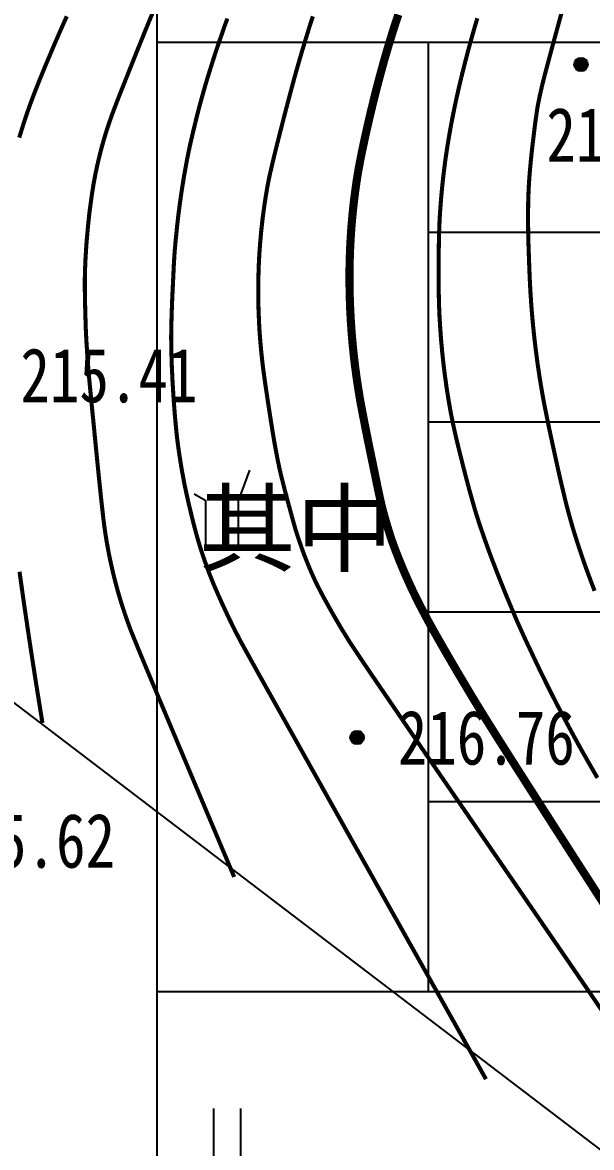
# Model space of a CAD drawing. Extents: x 36524600 to 36525730, y 2746759 to 2747713.
# Drawn here: x 36525066.53 to 36525077.02, y 2747296.35 to 2747317.09 of the extents above; entities that cross this region are included whole.
import ezdxf
from ezdxf.enums import TextEntityAlignment as Align

# ---------------------------------------------------------------- set-up
doc = ezdxf.new("R2010")
doc.units = 0
doc.header["$LTSCALE"] = 1000
doc.header["$MEASUREMENT"] = 0
for name, color, linetype in [('DGX', 251, 'Continuous'), ('GCD', 252, 'Continuous'), ('JMD', 6, 'Continuous'), ('PP-DX-PT', 251, 'Continuous'), ('PUB_TAB', 7, 'Continuous'), ('ZBTZ', 3, 'Continuous')]:
    doc.layers.add(name, color=color, linetype=linetype)
doc.styles.add('正等线体', font='宋体.shx', dxfattribs={"bigfont": '@@gbcbig.shx'})
doc.styles.add('黑体', font='simhei.ttf')
doc.linetypes.add('1161', pattern='A,0,[149,AAA.SHX,S=0.15,R=0,X=0,Y=0],-1.6', length=1.6)
doc.linetypes.add('444', pattern='A,4.5,[145,AAA.SHX,S=1,R=0,X=0,Y=1],4.5,-0.5,[146,AAA.SHX,S=1,R=0,X=0,Y=0],-0.5', length=10)

# ---------------------------------------------------------------- blocks, each defined once
blk = doc.blocks.new('gc121')
at = {"color": 253}
for p, q in [((-0.5, -1), (-0.5, 1)), ((0.5, -1), (0.5, 1))]:
    blk.add_line(p, q, dxfattribs=at)
blk = doc.blocks.new('gc200')
h = blk.add_hatch(color=256)
edge = h.paths.add_edge_path()
edge.add_arc((0, 0), 0.25, 0, 360)
blk.add_circle((0, 0), 0.25)
blk = doc.blocks.new('gc246')
at = {"flags": 128}
for points in [[(1.217, 3.347), (0.807, 2.219), (0.807, 0.419)], [(-0.393, 0.419), (-0.393, 2.219), (-0.826, 2.469)]]:
    blk.add_lwpolyline(points, dxfattribs=at)
blk = doc.blocks.new('dxt')
at = {"color": 253, "linetype": 'Continuous', "flags": 128}
blk.add_lwpolyline([(36525002.018, 2747307.949), (36525033.24, 2747329.792), (36525078.693, 2747295.155), (36525042.419, 2747253.343), (36525001.509, 2747284.853), (36525002.018, 2747307.949)], close=True, dxfattribs=at)
at = {"layer": 'DGX', "color": 253, "linetype": 'Continuous', "flags": 128}
for points, const_width in [([(36525067.345, 2747317.207), (36525067.298, 2747317.103), (36525067.25, 2747316.995), (36525067.2, 2747316.882), (36525067.149, 2747316.764), (36525067.097, 2747316.643), (36525067.044, 2747316.517), (36525066.991, 2747316.392), (36525066.941, 2747316.273), (36525066.895, 2747316.16), (36525066.851, 2747316.054), (36525066.811, 2747315.953), (36525066.774, 2747315.859), (36525066.74, 2747315.771), (36525066.709, 2747315.689), (36525066.679, 2747315.61), (36525066.651, 2747315.531), (36525066.623, 2747315.452), (36525066.596, 2747315.372), (36525066.569, 2747315.292), (36525066.543, 2747315.212), (36525066.518, 2747315.132), (36525066.493, 2747315.052), (36525066.469, 2747314.971)], 0.075), ([(36525066.473, 2747306.967), (36525066.562, 2747306.338), (36525066.662, 2747305.664), (36525066.773, 2747304.944), (36525066.896, 2747304.179)], 0.075), ([(36525068.943, 2747317.307), (36525068.869, 2747317.128), (36525068.789, 2747316.934), (36525068.705, 2747316.725), (36525068.615, 2747316.502), (36525068.527, 2747316.282), (36525068.448, 2747316.083), (36525068.378, 2747315.906), (36525068.316, 2747315.751), (36525068.264, 2747315.616), (36525068.221, 2747315.503), (36525068.186, 2747315.411), (36525068.161, 2747315.341), (36525068.14, 2747315.281), (36525068.119, 2747315.222), (36525068.1, 2747315.162), (36525068.08, 2747315.101), (36525068.061, 2747315.041), (36525068.043, 2747314.981), (36525068.025, 2747314.92), (36525068.008, 2747314.859), (36525067.991, 2747314.798), (36525067.975, 2747314.737), (36525067.959, 2747314.676), (36525067.944, 2747314.615), (36525067.929, 2747314.553), (36525067.915, 2747314.492), (36525067.901, 2747314.43), (36525067.888, 2747314.368), (36525067.875, 2747314.306), (36525067.863, 2747314.244), (36525067.851, 2747314.182), (36525067.84, 2747314.12), (36525067.83, 2747314.058), (36525067.82, 2747313.995), (36525067.81, 2747313.933), (36525067.801, 2747313.87), (36525067.793, 2747313.809), (36525067.785, 2747313.752), (36525067.778, 2747313.699), (36525067.771, 2747313.649), (36525067.765, 2747313.603), (36525067.76, 2747313.56), (36525067.756, 2747313.521), (36525067.752, 2747313.486), (36525067.748, 2747313.452), (36525067.745, 2747313.416), (36525067.741, 2747313.379), (36525067.737, 2747313.339), (36525067.733, 2747313.299), (36525067.729, 2747313.256), (36525067.725, 2747313.212), (36525067.721, 2747313.166), (36525067.717, 2747313.12), (36525067.713, 2747313.073), (36525067.709, 2747313.027), (36525067.706, 2747312.98), (36525067.703, 2747312.933), (36525067.699, 2747312.887), (36525067.697, 2747312.84), (36525067.694, 2747312.793), (36525067.691, 2747312.747), (36525067.689, 2747312.7), (36525067.687, 2747312.653), (36525067.685, 2747312.606), (36525067.683, 2747312.56), (36525067.682, 2747312.513), (36525067.68, 2747312.466), (36525067.679, 2747312.419), (36525067.678, 2747312.37), (36525067.678, 2747312.314), (36525067.678, 2747312.253), (36525067.678, 2747312.186), (36525067.679, 2747312.112), (36525067.68, 2747312.034), (36525067.682, 2747311.949), (36525067.684, 2747311.858), (36525067.686, 2747311.767), (36525067.688, 2747311.683), (36525067.691, 2747311.604), (36525067.693, 2747311.531), (36525067.695, 2747311.463), (36525067.698, 2747311.402), (36525067.7, 2747311.346), (36525067.703, 2747311.297), (36525067.705, 2747311.25), (36525067.708, 2747311.203), (36525067.711, 2747311.157), (36525067.714, 2747311.11), (36525067.717, 2747311.063), (36525067.72, 2747311.016), (36525067.723, 2747310.97), (36525067.726, 2747310.923), (36525067.73, 2747310.876), (36525067.733, 2747310.83), (36525067.737, 2747310.783), (36525067.741, 2747310.736), (36525067.744, 2747310.69), (36525067.748, 2747310.643), (36525067.752, 2747310.596), (36525067.757, 2747310.55), (36525067.762, 2747310.488), (36525067.771, 2747310.398), (36525067.782, 2747310.278), (36525067.797, 2747310.129), (36525067.814, 2747309.951), (36525067.835, 2747309.744), (36525067.858, 2747309.508), (36525067.884, 2747309.242), (36525067.911, 2747308.974), (36525067.935, 2747308.731), (36525067.958, 2747308.513), (36525067.978, 2747308.32), (36525067.997, 2747308.151), (36525068.013, 2747308.008), (36525068.027, 2747307.889), (36525068.039, 2747307.795), (36525068.051, 2747307.714), (36525068.063, 2747307.633), (36525068.076, 2747307.551), (36525068.09, 2747307.471), (36525068.105, 2747307.39), (36525068.12, 2747307.309), (36525068.136, 2747307.229), (36525068.153, 2747307.148), (36525068.171, 2747307.068), (36525068.189, 2747306.988), (36525068.208, 2747306.908), (36525068.228, 2747306.828), (36525068.249, 2747306.749), (36525068.27, 2747306.67), (36525068.292, 2747306.59), (36525068.315, 2747306.512), (36525068.338, 2747306.433), (36525068.363, 2747306.354), (36525068.388, 2747306.276), (36525068.414, 2747306.198), (36525068.44, 2747306.121), (36525068.468, 2747306.043), (36525068.496, 2747305.966), (36525068.524, 2747305.889), (36525068.58, 2747305.751), (36525068.687, 2747305.489), (36525068.847, 2747305.105), (36525069.06, 2747304.598), (36525069.325, 2747303.967), (36525069.642, 2747303.214), (36525070.011, 2747302.338), (36525070.433, 2747301.338)], 0.075), ([(36525070.307, 2747317.167), (36525070.256, 2747317.027), (36525070.207, 2747316.885), (36525070.158, 2747316.744), (36525070.11, 2747316.602), (36525070.063, 2747316.46), (36525070.018, 2747316.319), (36525069.975, 2747316.181), (36525069.933, 2747316.046), (36525069.894, 2747315.914), (36525069.857, 2747315.784), (36525069.822, 2747315.657), (36525069.788, 2747315.533), (36525069.757, 2747315.412), (36525069.728, 2747315.296), (36525069.702, 2747315.187), (36525069.677, 2747315.086), (36525069.655, 2747314.992), (36525069.635, 2747314.906), (36525069.617, 2747314.826), (36525069.602, 2747314.755), (36525069.588, 2747314.691), (36525069.576, 2747314.63), (36525069.564, 2747314.569), (36525069.553, 2747314.509), (36525069.542, 2747314.448), (36525069.531, 2747314.387), (36525069.52, 2747314.326), (36525069.509, 2747314.266), (36525069.499, 2747314.205), (36525069.489, 2747314.144), (36525069.479, 2747314.083), (36525069.47, 2747314.022), (36525069.46, 2747313.961), (36525069.451, 2747313.9), (36525069.443, 2747313.838), (36525069.434, 2747313.777), (36525069.426, 2747313.716), (36525069.418, 2747313.655), (36525069.41, 2747313.594), (36525069.402, 2747313.532), (36525069.395, 2747313.471), (36525069.388, 2747313.41), (36525069.381, 2747313.348), (36525069.375, 2747313.287), (36525069.369, 2747313.225), (36525069.363, 2747313.166), (36525069.357, 2747313.111), (36525069.352, 2747313.059), (36525069.348, 2747313.012), (36525069.344, 2747312.969), (36525069.34, 2747312.93), (36525069.337, 2747312.895), (36525069.334, 2747312.864), (36525069.332, 2747312.827), (36525069.328, 2747312.775), (36525069.325, 2747312.708), (36525069.32, 2747312.626), (36525069.315, 2747312.529), (36525069.31, 2747312.417), (36525069.304, 2747312.29), (36525069.297, 2747312.147), (36525069.29, 2747312.002), (36525069.285, 2747311.865), (36525069.28, 2747311.739), (36525069.277, 2747311.621), (36525069.274, 2747311.513), (36525069.272, 2747311.415), (36525069.271, 2747311.326), (36525069.271, 2747311.246), (36525069.272, 2747311.171), (36525069.273, 2747311.095), (36525069.275, 2747311.02), (36525069.277, 2747310.945), (36525069.279, 2747310.87), (36525069.281, 2747310.795), (36525069.284, 2747310.72), (36525069.288, 2747310.645), (36525069.291, 2747310.569), (36525069.295, 2747310.49), (36525069.3, 2747310.41), (36525069.305, 2747310.327), (36525069.31, 2747310.243), (36525069.316, 2747310.156), (36525069.322, 2747310.067), (36525069.329, 2747309.976), (36525069.336, 2747309.886), (36525069.343, 2747309.801), (36525069.351, 2747309.72), (36525069.358, 2747309.643), (36525069.365, 2747309.57), (36525069.372, 2747309.502), (36525069.379, 2747309.438), (36525069.387, 2747309.378), (36525069.394, 2747309.32), (36525069.402, 2747309.263), (36525069.41, 2747309.205), (36525069.418, 2747309.148), (36525069.427, 2747309.09), (36525069.436, 2747309.033), (36525069.445, 2747308.976), (36525069.454, 2747308.919), (36525069.464, 2747308.861), (36525069.474, 2747308.804), (36525069.485, 2747308.747), (36525069.495, 2747308.69), (36525069.506, 2747308.633), (36525069.517, 2747308.576), (36525069.529, 2747308.519), (36525069.541, 2747308.463), (36525069.553, 2747308.405), (36525069.566, 2747308.346), (36525069.58, 2747308.285), (36525069.594, 2747308.223), (36525069.609, 2747308.159), (36525069.625, 2747308.094), (36525069.641, 2747308.027), (36525069.657, 2747307.959), (36525069.674, 2747307.891), (36525069.691, 2747307.827), (36525069.707, 2747307.766), (36525069.722, 2747307.708), (36525069.737, 2747307.654), (36525069.751, 2747307.603), (36525069.765, 2747307.555), (36525069.778, 2747307.51), (36525069.791, 2747307.467), (36525069.804, 2747307.425), (36525069.818, 2747307.382), (36525069.831, 2747307.339), (36525069.845, 2747307.297), (36525069.86, 2747307.254), (36525069.874, 2747307.212), (36525069.889, 2747307.169), (36525069.904, 2747307.127), (36525069.919, 2747307.085), (36525069.934, 2747307.043), (36525069.95, 2747307.001), (36525069.965, 2747306.959), (36525069.981, 2747306.917), (36525069.998, 2747306.875), (36525070.014, 2747306.833), (36525070.032, 2747306.789), (36525070.052, 2747306.74), (36525070.075, 2747306.686), (36525070.101, 2747306.626), (36525070.129, 2747306.562), (36525070.16, 2747306.493), (36525070.193, 2747306.419), (36525070.229, 2747306.34), (36525070.267, 2747306.258), (36525070.305, 2747306.177), (36525070.343, 2747306.096), (36525070.383, 2747306.015), (36525070.422, 2747305.935), (36525070.463, 2747305.854), (36525070.504, 2747305.774), (36525070.545, 2747305.695), (36525070.653, 2747305.499), (36525070.891, 2747305.07), (36525071.261, 2747304.409), (36525071.762, 2747303.515), (36525072.394, 2747302.388), (36525073.157, 2747301.028), (36525074.052, 2747299.436), (36525075.077, 2747297.61)], 0.075), ([(36525077.251, 2747298.824), (36525076.907, 2747299.328), (36525076.512, 2747299.904), (36525076.068, 2747300.551), (36525075.574, 2747301.27), (36525075.03, 2747302.061), (36525074.494, 2747302.84), (36525074.022, 2747303.526), (36525073.616, 2747304.119), (36525073.275, 2747304.618), (36525072.998, 2747305.023), (36525072.787, 2747305.335), (36525072.64, 2747305.554), (36525072.558, 2747305.679), (36525072.51, 2747305.757), (36525072.461, 2747305.836), (36525072.413, 2747305.915), (36525072.366, 2747305.994), (36525072.319, 2747306.074), (36525072.273, 2747306.154), (36525072.227, 2747306.234), (36525072.182, 2747306.315), (36525072.139, 2747306.393), (36525072.098, 2747306.466), (36525072.061, 2747306.535), (36525072.028, 2747306.598), (36525071.997, 2747306.657), (36525071.969, 2747306.711), (36525071.945, 2747306.76), (36525071.924, 2747306.804), (36525071.905, 2747306.846), (36525071.886, 2747306.888), (36525071.867, 2747306.93), (36525071.849, 2747306.972), (36525071.83, 2747307.015), (36525071.813, 2747307.057), (36525071.795, 2747307.1), (36525071.778, 2747307.142), (36525071.761, 2747307.185), (36525071.744, 2747307.228), (36525071.727, 2747307.271), (36525071.711, 2747307.314), (36525071.695, 2747307.358), (36525071.68, 2747307.401), (36525071.665, 2747307.444), (36525071.65, 2747307.488), (36525071.635, 2747307.53), (36525071.622, 2747307.569), (36525071.61, 2747307.605), (36525071.599, 2747307.638), (36525071.589, 2747307.668), (36525071.581, 2747307.695), (36525071.573, 2747307.719), (36525071.566, 2747307.739), (36525071.559, 2747307.764), (36525071.549, 2747307.8), (36525071.535, 2747307.847), (36525071.519, 2747307.905), (36525071.5, 2747307.975), (36525071.478, 2747308.055), (36525071.453, 2747308.147), (36525071.425, 2747308.25), (36525071.397, 2747308.355), (36525071.371, 2747308.454), (36525071.347, 2747308.546), (36525071.326, 2747308.631), (36525071.306, 2747308.709), (36525071.289, 2747308.781), (36525071.274, 2747308.846), (36525071.261, 2747308.904), (36525071.25, 2747308.959), (36525071.238, 2747309.014), (36525071.227, 2747309.07), (36525071.217, 2747309.125), (36525071.206, 2747309.18), (36525071.196, 2747309.235), (36525071.186, 2747309.291), (36525071.176, 2747309.346), (36525071.166, 2747309.404), (36525071.155, 2747309.469), (36525071.143, 2747309.541), (36525071.131, 2747309.618), (36525071.117, 2747309.702), (36525071.103, 2747309.793), (36525071.088, 2747309.889), (36525071.072, 2747309.992), (36525071.056, 2747310.096), (36525071.041, 2747310.196), (36525071.027, 2747310.291), (36525071.013, 2747310.382), (36525071.001, 2747310.468), (36525070.989, 2747310.55), (36525070.979, 2747310.627), (36525070.969, 2747310.7), (36525070.96, 2747310.771), (36525070.952, 2747310.842), (36525070.944, 2747310.913), (36525070.936, 2747310.984), (36525070.929, 2747311.055), (36525070.923, 2747311.126), (36525070.916, 2747311.197), (36525070.911, 2747311.268), (36525070.905, 2747311.339), (36525070.9, 2747311.411), (36525070.896, 2747311.482), (36525070.892, 2747311.553), (36525070.889, 2747311.624), (36525070.886, 2747311.696), (36525070.883, 2747311.767), (36525070.881, 2747311.838), (36525070.879, 2747311.91), (36525070.878, 2747311.981), (36525070.877, 2747312.052), (36525070.877, 2747312.124), (36525070.877, 2747312.195), (36525070.877, 2747312.266), (36525070.878, 2747312.338), (36525070.88, 2747312.409), (36525070.882, 2747312.481), (36525070.884, 2747312.552), (36525070.887, 2747312.623), (36525070.89, 2747312.694), (36525070.894, 2747312.766), (36525070.898, 2747312.837), (36525070.903, 2747312.908), (36525070.908, 2747312.979), (36525070.914, 2747313.05), (36525070.92, 2747313.121), (36525070.926, 2747313.192), (36525070.933, 2747313.263), (36525070.941, 2747313.334), (36525070.949, 2747313.405), (36525070.957, 2747313.476), (36525070.966, 2747313.547), (36525070.976, 2747313.618), (36525070.985, 2747313.688), (36525070.996, 2747313.759), (36525071.006, 2747313.829), (36525071.018, 2747313.9), (36525071.029, 2747313.97), (36525071.041, 2747314.041), (36525071.054, 2747314.111), (36525071.07, 2747314.19), (36525071.09, 2747314.288), (36525071.117, 2747314.404), (36525071.148, 2747314.538), (36525071.185, 2747314.69), (36525071.227, 2747314.861), (36525071.275, 2747315.049), (36525071.328, 2747315.256), (36525071.382, 2747315.467), (36525071.435, 2747315.668), (36525071.486, 2747315.858), (36525071.534, 2747316.037), (36525071.581, 2747316.207), (36525071.626, 2747316.365), (36525071.669, 2747316.513), (36525071.71, 2747316.651), (36525071.749, 2747316.779), (36525071.786, 2747316.899), (36525071.82, 2747317.01), (36525071.853, 2747317.113), (36525071.884, 2747317.207)], 0.075), ([(36525073.46, 2747317.239), (36525073.425, 2747317.132), (36525073.39, 2747317.025), (36525073.356, 2747316.918), (36525073.323, 2747316.811), (36525073.29, 2747316.704), (36525073.258, 2747316.596), (36525073.227, 2747316.489), (36525073.196, 2747316.381), (36525073.166, 2747316.273), (36525073.136, 2747316.164), (36525073.107, 2747316.056), (36525073.078, 2747315.946), (36525073.048, 2747315.832), (36525073.019, 2747315.716), (36525072.99, 2747315.596), (36525072.96, 2747315.473), (36525072.93, 2747315.346), (36525072.9, 2747315.216), (36525072.87, 2747315.083), (36525072.841, 2747314.952), (36525072.814, 2747314.826), (36525072.789, 2747314.707), (36525072.766, 2747314.594), (36525072.746, 2747314.487), (36525072.727, 2747314.386), (36525072.711, 2747314.292), (36525072.697, 2747314.204), (36525072.684, 2747314.118), (36525072.672, 2747314.033), (36525072.661, 2747313.947), (36525072.65, 2747313.862), (36525072.639, 2747313.776), (36525072.63, 2747313.691), (36525072.621, 2747313.605), (36525072.612, 2747313.519), (36525072.605, 2747313.433), (36525072.597, 2747313.347), (36525072.591, 2747313.262), (36525072.585, 2747313.176), (36525072.58, 2747313.09), (36525072.575, 2747313.003), (36525072.571, 2747312.917), (36525072.568, 2747312.831), (36525072.565, 2747312.745), (36525072.563, 2747312.659), (36525072.561, 2747312.573), (36525072.56, 2747312.486), (36525072.56, 2747312.4), (36525072.56, 2747312.314), (36525072.561, 2747312.228), (36525072.562, 2747312.141), (36525072.564, 2747312.055), (36525072.567, 2747311.969), (36525072.57, 2747311.883), (36525072.573, 2747311.797), (36525072.578, 2747311.71), (36525072.582, 2747311.624), (36525072.588, 2747311.538), (36525072.594, 2747311.452), (36525072.6, 2747311.366), (36525072.607, 2747311.28), (36525072.615, 2747311.194), (36525072.623, 2747311.108), (36525072.632, 2747311.022), (36525072.641, 2747310.937), (36525072.651, 2747310.851), (36525072.661, 2747310.765), (36525072.673, 2747310.68), (36525072.684, 2747310.594), (36525072.696, 2747310.509), (36525072.709, 2747310.424), (36525072.722, 2747310.338), (36525072.736, 2747310.253), (36525072.75, 2747310.168), (36525072.765, 2747310.083), (36525072.782, 2747309.993), (36525072.801, 2747309.891), (36525072.823, 2747309.779), (36525072.847, 2747309.655), (36525072.874, 2747309.52), (36525072.903, 2747309.374), (36525072.935, 2747309.218), (36525072.97, 2747309.05), (36525073.004, 2747308.885), (36525073.035, 2747308.736), (36525073.062, 2747308.604), (36525073.086, 2747308.489), (36525073.107, 2747308.39), (36525073.125, 2747308.308), (36525073.139, 2747308.243), (36525073.15, 2747308.194), (36525073.161, 2747308.152), (36525073.173, 2747308.104), (36525073.187, 2747308.052), (36525073.203, 2747307.994), (36525073.22, 2747307.932), (36525073.24, 2747307.865), (36525073.261, 2747307.793), (36525073.285, 2747307.716), (36525073.31, 2747307.635), (36525073.339, 2747307.549), (36525073.371, 2747307.459), (36525073.406, 2747307.365), (36525073.445, 2747307.266), (36525073.486, 2747307.162), (36525073.53, 2747307.055), (36525073.578, 2747306.943), (36525073.629, 2747306.827), (36525073.683, 2747306.708), (36525073.74, 2747306.586), (36525073.802, 2747306.462), (36525073.866, 2747306.334), (36525073.935, 2747306.203), (36525074.006, 2747306.069), (36525074.081, 2747305.932), (36525074.161, 2747305.79), (36525074.246, 2747305.64), (36525074.338, 2747305.481), (36525074.435, 2747305.314), (36525074.537, 2747305.139), (36525074.646, 2747304.956), (36525074.76, 2747304.765), (36525074.88, 2747304.566), (36525075.036, 2747304.311), (36525075.261, 2747303.952), (36525075.553, 2747303.491), (36525075.914, 2747302.926), (36525076.342, 2747302.257), (36525076.838, 2747301.485), (36525077.402, 2747300.61)], 0.15), ([(36525074.918, 2747317.172), (36525074.89, 2747317.08), (36525074.863, 2747316.987), (36525074.837, 2747316.894), (36525074.81, 2747316.801), (36525074.784, 2747316.708), (36525074.759, 2747316.615), (36525074.734, 2747316.521), (36525074.71, 2747316.428), (36525074.685, 2747316.334), (36525074.662, 2747316.24), (36525074.638, 2747316.147), (36525074.616, 2747316.053), (36525074.593, 2747315.959), (36525074.571, 2747315.865), (36525074.55, 2747315.77), (36525074.529, 2747315.676), (36525074.509, 2747315.582), (36525074.489, 2747315.487), (36525074.47, 2747315.393), (36525074.451, 2747315.298), (36525074.433, 2747315.203), (36525074.416, 2747315.108), (36525074.399, 2747315.013), (36525074.383, 2747314.918), (36525074.368, 2747314.823), (36525074.353, 2747314.728), (36525074.339, 2747314.633), (36525074.325, 2747314.537), (36525074.313, 2747314.441), (36525074.301, 2747314.346), (36525074.289, 2747314.25), (36525074.279, 2747314.154), (36525074.269, 2747314.058), (36525074.26, 2747313.962), (36525074.251, 2747313.866), (36525074.243, 2747313.77), (36525074.236, 2747313.674), (36525074.229, 2747313.575), (36525074.223, 2747313.471), (36525074.218, 2747313.362), (36525074.214, 2747313.247), (36525074.21, 2747313.126), (36525074.208, 2747313.001), (36525074.206, 2747312.87), (36525074.204, 2747312.734), (36525074.204, 2747312.598), (36525074.204, 2747312.47), (36525074.204, 2747312.349), (36525074.205, 2747312.234), (36525074.206, 2747312.127), (36525074.208, 2747312.027), (36525074.21, 2747311.934), (36525074.213, 2747311.848), (36525074.217, 2747311.765), (36525074.22, 2747311.683), (36525074.225, 2747311.6), (36525074.23, 2747311.518), (36525074.235, 2747311.435), (36525074.241, 2747311.353), (36525074.247, 2747311.27), (36525074.254, 2747311.188), (36525074.262, 2747311.106), (36525074.269, 2747311.023), (36525074.278, 2747310.941), (36525074.287, 2747310.859), (36525074.296, 2747310.777), (36525074.306, 2747310.695), (36525074.316, 2747310.613), (36525074.327, 2747310.531), (36525074.339, 2747310.449), (36525074.35, 2747310.367), (36525074.363, 2747310.285), (36525074.376, 2747310.204), (36525074.389, 2747310.122), (36525074.403, 2747310.041), (36525074.417, 2747309.959), (36525074.432, 2747309.878), (36525074.449, 2747309.792), (36525074.469, 2747309.696), (36525074.492, 2747309.59), (36525074.518, 2747309.474), (36525074.548, 2747309.348), (36525074.581, 2747309.213), (36525074.617, 2747309.067), (36525074.656, 2747308.912), (36525074.696, 2747308.757), (36525074.734, 2747308.612), (36525074.77, 2747308.477), (36525074.805, 2747308.352), (36525074.837, 2747308.238), (36525074.867, 2747308.133), (36525074.895, 2747308.039), (36525074.922, 2747307.956), (36525074.947, 2747307.877), (36525074.973, 2747307.798), (36525075, 2747307.72), (36525075.027, 2747307.642), (36525075.054, 2747307.564), (36525075.082, 2747307.486), (36525075.11, 2747307.408), (36525075.138, 2747307.33), (36525075.167, 2747307.252), (36525075.197, 2747307.172), (36525075.228, 2747307.092), (36525075.26, 2747307.01), (36525075.292, 2747306.926), (36525075.326, 2747306.842), (36525075.36, 2747306.756), (36525075.395, 2747306.669), (36525075.43, 2747306.582), (36525075.464, 2747306.498), (36525075.498, 2747306.417), (36525075.531, 2747306.338), (36525075.563, 2747306.262), (36525075.594, 2747306.188), (36525075.624, 2747306.117), (36525075.654, 2747306.048), (36525075.686, 2747305.976), (36525075.722, 2747305.896), (36525075.762, 2747305.808), (36525075.806, 2747305.712), (36525075.855, 2747305.608), (36525075.908, 2747305.496), (36525075.965, 2747305.375), (36525076.026, 2747305.246), (36525076.09, 2747305.113), (36525076.155, 2747304.981), (36525076.22, 2747304.849), (36525076.286, 2747304.717), (36525076.353, 2747304.586), (36525076.421, 2747304.455), (36525076.489, 2747304.325), (36525076.558, 2747304.195), (36525076.628, 2747304.065), (36525076.698, 2747303.935), (36525076.769, 2747303.806), (36525076.84, 2747303.677), (36525076.913, 2747303.549), (36525076.986, 2747303.421), (36525077.059, 2747303.293), (36525077.133, 2747303.166)], 0.075), ([(36525076.481, 2747317.309), (36525076.421, 2747317.088), (36525076.361, 2747316.87), (36525076.308, 2747316.675), (36525076.262, 2747316.503), (36525076.222, 2747316.354), (36525076.188, 2747316.227), (36525076.161, 2747316.123), (36525076.14, 2747316.042), (36525076.125, 2747315.984), (36525076.114, 2747315.937), (36525076.103, 2747315.89), (36525076.092, 2747315.843), (36525076.082, 2747315.796), (36525076.071, 2747315.749), (36525076.061, 2747315.702), (36525076.052, 2747315.655), (36525076.042, 2747315.608), (36525076.032, 2747315.554), (36525076.021, 2747315.489), (36525076.01, 2747315.412), (36525075.997, 2747315.322), (36525075.983, 2747315.221), (36525075.969, 2747315.107), (36525075.954, 2747314.982), (36525075.937, 2747314.844), (36525075.921, 2747314.704), (36525075.907, 2747314.569), (36525075.895, 2747314.44), (36525075.884, 2747314.317), (36525075.875, 2747314.2), (36525075.868, 2747314.089), (36525075.863, 2747313.984), (36525075.859, 2747313.884), (36525075.856, 2747313.786), (36525075.855, 2747313.685), (36525075.854, 2747313.58), (36525075.854, 2747313.473), (36525075.854, 2747313.362), (36525075.856, 2747313.248), (36525075.858, 2747313.13), (36525075.861, 2747313.01), (36525075.865, 2747312.89), (36525075.869, 2747312.775), (36525075.873, 2747312.664), (36525075.877, 2747312.558), (36525075.881, 2747312.457), (36525075.885, 2747312.36), (36525075.89, 2747312.268), (36525075.894, 2747312.181), (36525075.899, 2747312.096), (36525075.905, 2747312.011), (36525075.91, 2747311.926), (36525075.917, 2747311.841), (36525075.923, 2747311.757), (36525075.931, 2747311.672), (36525075.938, 2747311.587), (36525075.946, 2747311.502), (36525075.955, 2747311.418), (36525075.964, 2747311.333), (36525075.973, 2747311.248), (36525075.983, 2747311.164), (36525075.993, 2747311.079), (36525076.004, 2747310.995), (36525076.015, 2747310.911), (36525076.026, 2747310.826), (36525076.038, 2747310.742), (36525076.051, 2747310.658), (36525076.063, 2747310.574), (36525076.077, 2747310.49), (36525076.09, 2747310.406), (36525076.105, 2747310.322), (36525076.119, 2747310.238), (36525076.134, 2747310.154), (36525076.151, 2747310.063), (36525076.172, 2747309.958), (36525076.196, 2747309.839), (36525076.223, 2747309.705), (36525076.254, 2747309.557), (36525076.289, 2747309.395), (36525076.327, 2747309.219), (36525076.369, 2747309.028), (36525076.411, 2747308.836), (36525076.452, 2747308.656), (36525076.492, 2747308.488), (36525076.529, 2747308.332), (36525076.565, 2747308.188), (36525076.6, 2747308.055), (36525076.633, 2747307.935), (36525076.664, 2747307.826), (36525076.694, 2747307.724), (36525076.726, 2747307.622), (36525076.758, 2747307.52), (36525076.791, 2747307.418), (36525076.825, 2747307.317), (36525076.859, 2747307.216), (36525076.894, 2747307.115), (36525076.93, 2747307.014), (36525076.967, 2747306.914), (36525077.004, 2747306.814), (36525077.042, 2747306.714), (36525077.081, 2747306.614)], 0.075)]:
    blk.add_lwpolyline(points, dxfattribs=dict(at, const_width=const_width))
at = {"layer": 'JMD', "color": 253, "linetype": '444', "flags": 128}
for points, elevation in [([(36525042.241, 2747323.056, 0.00000221, 0.00000221, 0), (36525047.637, 2747319.179, 0.00000223, 0.00000223, 0), (36525048.525, 2747315.334, 0.00000223, 0.00000223, 0), (36525051.484, 2747312.853, 0.00000221, 0.00000221, 0), (36525063.61, 2747306.817, 0.00000223, 0.00000223, 0), (36525075.918, 2747296.935, 0.00000223, 0.00000223, 0)], 207.915), ([(36525075.918, 2747296.935, 0.00000223, 0.00000223, 0), (36525075.368, 2747292.447, 0.00000222, 0.00000222, 0), (36525073.938, 2747290.529, 0.00000222, 0.00000222, 0)], 225.784)]:
    blk.add_lwpolyline(points, format="xyseb", dxfattribs=dict(at, elevation=elevation))
at = {"layer": 'PP-DX-PT', "color": 253, "linetype": 'Continuous'}
for p in [(36525076.83, 2747316.32, 218.71), (36525072.7, 2747303.91, 216.76)]:
    blk.add_point(p, dxfattribs=at)
at = {"layer": 'PP-DX-PT', "color": 253}
for p in [(36525076.83, 2747316.32, 218.711), (36525072.7, 2747303.91, 216.762)]:
    blk.add_point(p, dxfattribs=at)
at = {"layer": 'ZBTZ', "color": 253, "linetype": '1161', "flags": 128}
for points, elevation in [([(36525145.021, 2747370.362, 0.00000222, 0.00000222, 0), (36525143.499, 2747370.317, 0.00000222, 0.00000222, 0), (36525141.728, 2747370.899, 0.00000222, 0.00000222, 0), (36525139.084, 2747370.994, 0.00000222, 0.00000222, 0), (36525126.699, 2747370.236, 0.00000222, 0.00000222, 0), (36525123.052, 2747369.454, 0.00000222, 0.00000222, 0), (36525120.086, 2747368.001, 0.00000222, 0.00000222, 0), (36525119.415, 2747366.645, 0.00000222, 0.00000222, 0), (36525120.196, 2747364.323, 0.00000222, 0.00000222, 0), (36525121.169, 2747358.555, 0.00000222, 0.00000222, 0), (36525122.564, 2747356.979, 0.00000222, 0.00000222, 0), (36525122.596, 2747355.517, 0.00000222, 0.00000222, 0), (36525123.35, 2747354.654, 0.00000222, 0.00000222, 0), (36525123.59, 2747353.938, 0.00000222, 0.00000222, 0), (36525123.755, 2747353.185, 0.00000222, 0.00000222, 0), (36525121.672, 2747352.126, 0.00000222, 0.00000222, 0), (36525119.363, 2747350.176, 0.00000222, 0.00000222, 0), (36525111.436, 2747340.154, 0.00000222, 0.00000222, 0), (36525110.024, 2747338.989, 0.00000222, 0.00000222, 0), (36525107.714, 2747338.529, 0.00000222, 0.00000222, 0), (36525101.631, 2747340.462, 0.00000222, 0.00000222, 0), (36525100.193, 2747341.539, 0.00000222, 0.00000222, 0), (36525098.012, 2747344.606, 0.00000222, 0.00000222, 0), (36525097.466, 2747344.93, 0.00000222, 0.00000222, 0), (36525096.266, 2747344.979, 0.00000222, 0.00000222, 0), (36525094.253, 2747343.459, 0.00000222, 0.00000222, 0), (36525091.337, 2747339.775, 0.00000222, 0.00000222, 0), (36525089.52, 2747334.844, 0.00000222, 0.00000222, 0), (36525088.173, 2747332.382, 0.00000222, 0.00000222, 0), (36525086.64, 2747330.777, 0.00000222, 0.00000222, 0), (36525083.779, 2747328.68, 0.00000222, 0.00000222, 0), (36525075.84, 2747315.616, 0.00000222, 0.00000222, 0)], 224.024), ([(36525120.41, 2747291.052, 0.00000223, 0.00000223, 0), (36525114.258, 2747294.004, 0.00000223, 0.00000223, 0), (36525111.455, 2747296.311, 0.00000223, 0.00000223, 0), (36525110.335, 2747296.733, 0.00000223, 0.00000223, 0), (36525109.001, 2747296.873, 0.00000223, 0.00000223, 0), (36525105.675, 2747296.162, 0.00000223, 0.00000223, 0), (36525101.033, 2747295.716, 0.00000223, 0.00000223, 0), (36525098.582, 2747296.603, 0.00000223, 0.00000223, 0), (36525097.413, 2747297.768, 0.00000223, 0.00000223, 0), (36525094.333, 2747302.438, 0.00000223, 0.00000223, 0), (36525093.036, 2747304.836, 0.00000223, 0.00000223, 0), (36525090.247, 2747311.617, 0.00000223, 0.00000223, 0), (36525089.693, 2747312.471, 0.00000223, 0.00000223, 0), (36525088.654, 2747313.232, 0.00000223, 0.00000223, 0), (36525085.566, 2747313.036, 0.00000223, 0.00000223, 0), (36525079.416, 2747315.763, 0.00000223, 0.00000223, 0), (36525077.494, 2747315.992, 0.00000223, 0.00000223, 0), (36525075.84, 2747315.616, 0.00000223, 0.00000223, 0), (36525073.07, 2747313.285, 0.00000223, 0.00000223, 0), (36525071.298, 2747313.034, 0.00000223, 0.00000223, 0), (36525068.083, 2747314.295, 0.00000223, 0.00000223, 0), (36525055.678, 2747322.757, 0.00000222, 0.00000222, 0)], 230.552)]:
    blk.add_lwpolyline(points, format="xyseb", dxfattribs=dict(at, elevation=elevation))
at = {"layer": 'GCD', "color": 253, "linetype": 'Continuous'}
ref = blk.add_blockref('gc200', (36525076.83, 2747316.32, 218.711), dxfattribs=dict(at, xscale=0.5, yscale=0.5, zscale=0.5))
ref.add_attrib('height', '218.71', dxfattribs={"linetype": 'Continuous', "height": 1, "style": '正等线体', "width": 0.8}).set_placement((36525076.192, 2747315.025, 218.711), align=Align.MIDDLE_LEFT)
ref = blk.add_blockref('gc200', (36525065.74, 2747310.59, 215.407), dxfattribs=dict(at, xscale=0.5, yscale=0.5, zscale=0.5))
ref.add_attrib('height', '215.41', dxfattribs={"linetype": 'Continuous', "height": 1, "style": '正等线体', "width": 0.8}).set_placement((36525066.49, 2747310.59, 215.407), align=Align.MIDDLE_LEFT)
ref = blk.add_blockref('gc200', (36525072.7, 2747303.91, 216.762), dxfattribs=dict(at, xscale=0.5, yscale=0.5, zscale=0.5))
ref.add_attrib('height', '216.76', dxfattribs={"linetype": 'Continuous', "height": 1, "style": '正等线体', "width": 0.8}).set_placement((36525073.45, 2747303.91, 216.762), align=Align.MIDDLE_LEFT)
ref = blk.add_blockref('gc200', (36525064.22, 2747302.009, 215.622), dxfattribs=dict(at, xscale=0.5, yscale=0.5, zscale=0.5))
ref.add_attrib('height', '215.62', dxfattribs={"linetype": 'Continuous', "height": 1, "style": '正等线体', "width": 0.8}).set_placement((36525064.97, 2747302.009, 215.622), align=Align.MIDDLE_LEFT)
at = {"layer": 'ZBTZ', "color": 253, "linetype": 'Continuous', "xscale": 0.5, "yscale": 0.5}
for name, p in [('gc246', (36525070.105, 2747307.165)), ('gc121', (36525070.307, 2747296.567, 215.768))]:
    blk.add_blockref(name, p, dxfattribs=at)

msp = doc.modelspace()

# ---------------------------------------------------------------- linework, layer by layer
at = {"layer": 'PUB_TAB'}
msp.add_lwpolyline([(36525069.009, 2747264.229), (36525146.767, 2747264.229), (36525146.767, 2747351.729), (36525069.009, 2747351.729)], close=True, dxfattribs=at)
for points in [[(36525069.009, 2747316.729), (36525146.767, 2747316.729)], [(36525074.009, 2747316.729), (36525074.009, 2747299.229)], [(36525074.009, 2747313.229), (36525146.767, 2747313.229)], [(36525074.009, 2747309.729), (36525146.767, 2747309.729)], [(36525074.009, 2747306.229), (36525146.767, 2747306.229)], [(36525074.009, 2747302.729), (36525146.767, 2747302.729)], [(36525069.009, 2747299.229), (36525146.767, 2747299.229)]]:
    msp.add_lwpolyline(points, dxfattribs=at)

# ---------------------------------------------------------------- block references
msp.add_blockref('dxt', (0, 0))

# ---------------------------------------------------------------- texts
at = {"layer": 'PUB_TAB', "style": '黑体'}
msp.add_text('其中', height=1.3143, dxfattribs=at).set_placement((36525069.781, 2747307.104))

doc.saveas('drawing.dxf')
